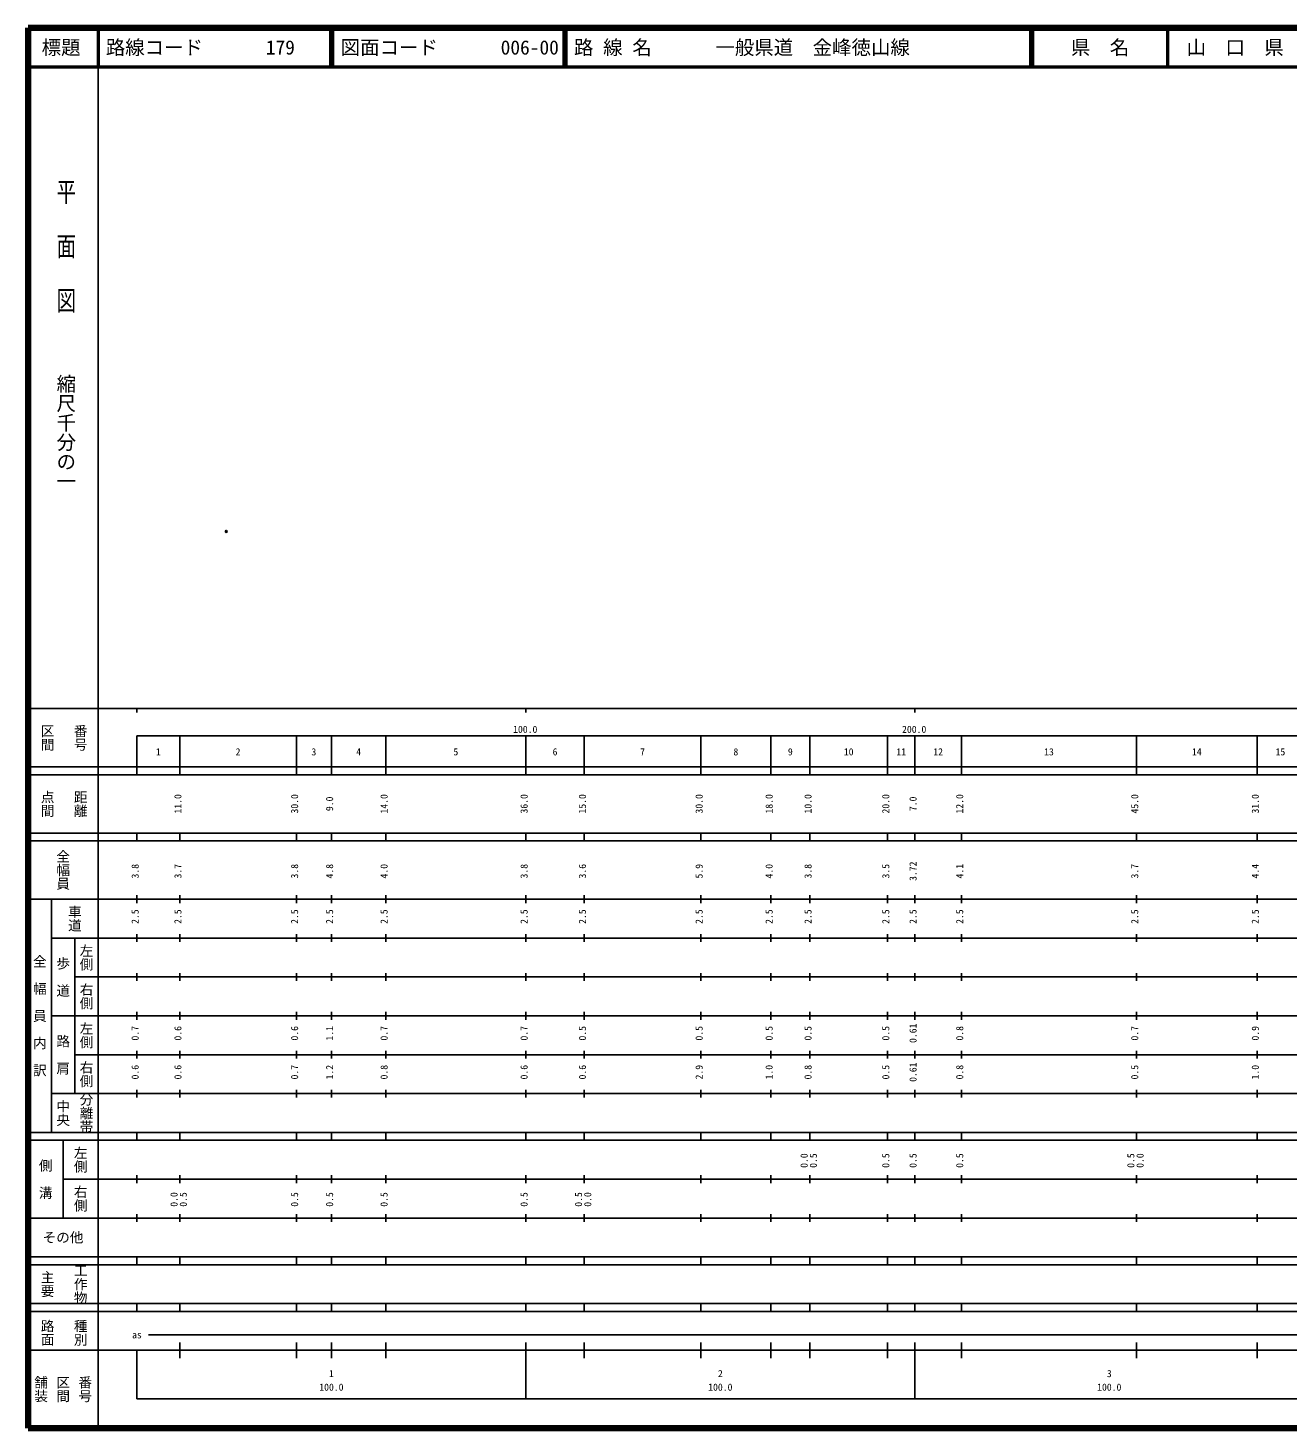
# Model space of a CAD drawing. Units: millimetres on the paper. Extents: x 40 to 680, y 20 to 380.
# Drawn here: x 40 to 364, y 20 to 380 of the extents above; entities that cross this region are included whole.
import ezdxf
from ezdxf.enums import TextEntityAlignment as Align

# ---------------------------------------------------------------- set-up
doc = ezdxf.new("R2010")
doc.units = ezdxf.units.MM
doc.header["$PDMODE"] = 32
doc.header["$PDSIZE"] = 0.5
doc.layers.add('M-OTRS', color=6, linetype='Continuous')
doc.layers.add('M-TTL-TXT', color=7, linetype='Continuous')
for name, color, linetype, lineweight in [('M-TTL', 2, 'Continuous', 140), ('M-TTL-BAND', 7, 'Continuous', 25), ('M-TTL-LINE', 7, 'Continuous', 50)]:
    doc.layers.add(name, color=color, linetype=linetype, lineweight=lineweight)
doc.styles.add('@ＭＳ ゴシック', font='')
doc.styles.add('ＭＳ ゴシック', font='')
doc.styles.get('@ＭＳ ゴシック').set_extended_font_data('@MS Gothic')
doc.styles.get('ＭＳ ゴシック').set_extended_font_data('MS Gothic')

msp = doc.modelspace()

# ---------------------------------------------------------------- linework, layer by layer
at = {"layer": 'M-OTRS'}
msp.add_point((90.986, 250.564), dxfattribs=at)
at = {"layer": 'M-TTL'}
for p, q in [((40, 380), (40, 20)), ((680, 380), (40, 380)), ((40, 20), (680, 20))]:
    msp.add_line(p, q, dxfattribs=at)
at = {"layer": 'M-TTL-BAND'}
for p, q in [((58, 370), (58, 20)), ((40, 205), (579, 205)), ((68, 205), (68, 204)), ((168, 205), (168, 204)), ((268, 205), (268, 204)), ((68, 198), (579, 198)), ((68, 198), (68, 188)), ((79, 188), (79, 198)), ((109, 188), (109, 198)), ((118, 188), (118, 198)), ((132, 188), (132, 198)), ((168, 188), (168, 198)), ((183, 188), (183, 198)), ((213, 188), (213, 198)), ((231, 188), (231, 198)), ((241, 188), (241, 198)), ((261, 188), (261, 198)), ((268, 188), (268, 198)), ((280, 188), (280, 198)), ((325, 188), (325, 198)), ((356, 188), (356, 198)), ((40, 190), (579, 190)), ((40, 188), (579, 188)), ((40, 173), (579, 173)), ((68, 171), (68, 173)), ((79, 171), (79, 173)), ((109, 171), (109, 173)), ((118, 171), (118, 173)), ((132, 171), (132, 173)), ((168, 171), (168, 173)), ((183, 171), (183, 173)), ((213, 171), (213, 173)), ((231, 171), (231, 173)), ((241, 171), (241, 173)), ((261, 171), (261, 173)), ((268, 171), (268, 173)), ((280, 171), (280, 173)), ((325, 171), (325, 173)), ((356, 171), (356, 173)), ((40, 171), (579, 171)), ((40, 156), (579, 156)), ((46, 96), (46, 156)), ((68, 155), (68, 157)), ((79, 155), (79, 157)), ((109, 155), (109, 157)), ((118, 155), (118, 157)), ((132, 155), (132, 157)), ((168, 155), (168, 157)), ((183, 155), (183, 157)), ((213, 155), (213, 157)), ((231, 155), (231, 157)), ((241, 155), (241, 157)), ((261, 155), (261, 157)), ((268, 155), (268, 157)), ((280, 155), (280, 157)), ((325, 155), (325, 157)), ((356, 155), (356, 157)), ((46, 146), (579, 146)), ((52, 146), (52, 106)), ((68, 145), (68, 147)), ((79, 145), (79, 147)), ((109, 145), (109, 147)), ((118, 145), (118, 147)), ((132, 145), (132, 147)), ((168, 145), (168, 147)), ((183, 145), (183, 147)), ((213, 145), (213, 147)), ((231, 145), (231, 147)), ((241, 145), (241, 147)), ((261, 145), (261, 147)), ((268, 145), (268, 147)), ((280, 145), (280, 147)), ((325, 145), (325, 147)), ((356, 145), (356, 147)), ((68, 135), (68, 137)), ((79, 135), (79, 137)), ((109, 135), (109, 137)), ((118, 135), (118, 137)), ((132, 135), (132, 137)), ((168, 135), (168, 137)), ((183, 135), (183, 137)), ((213, 135), (213, 137)), ((231, 135), (231, 137)), ((241, 135), (241, 137)), ((261, 135), (261, 137)), ((268, 135), (268, 137)), ((280, 135), (280, 137)), ((325, 135), (325, 137)), ((356, 135), (356, 137)), ((52, 136), (579, 136)), ((46, 126), (579, 126)), ((68, 125), (68, 127)), ((79, 125), (79, 127)), ((109, 125), (109, 127)), ((118, 125), (118, 127)), ((132, 125), (132, 127)), ((168, 125), (168, 127)), ((183, 125), (183, 127)), ((213, 125), (213, 127)), ((231, 125), (231, 127)), ((241, 125), (241, 127)), ((261, 125), (261, 127)), ((268, 125), (268, 127)), ((280, 125), (280, 127)), ((325, 125), (325, 127)), ((356, 125), (356, 127)), ((52, 116), (579, 116)), ((68, 115), (68, 117)), ((79, 115), (79, 117)), ((109, 115), (109, 117)), ((118, 115), (118, 117)), ((132, 115), (132, 117)), ((168, 115), (168, 117)), ((183, 115), (183, 117)), ((213, 115), (213, 117)), ((231, 115), (231, 117)), ((241, 115), (241, 117)), ((261, 115), (261, 117)), ((268, 115), (268, 117)), ((280, 115), (280, 117)), ((325, 115), (325, 117)), ((356, 115), (356, 117)), ((46, 106), (579, 106)), ((68, 105), (68, 107)), ((79, 105), (79, 107)), ((109, 105), (109, 107)), ((118, 105), (118, 107)), ((132, 105), (132, 107)), ((168, 105), (168, 107)), ((183, 105), (183, 107)), ((213, 105), (213, 107)), ((231, 105), (231, 107)), ((241, 105), (241, 107)), ((261, 105), (261, 107)), ((268, 105), (268, 107)), ((280, 105), (280, 107)), ((325, 105), (325, 107)), ((356, 105), (356, 107)), ((40, 96), (579, 96)), ((40, 94), (579, 94)), ((49, 94), (49, 74)), ((68, 94), (68, 96)), ((79, 94), (79, 96)), ((109, 94), (109, 96)), ((118, 94), (118, 96)), ((132, 94), (132, 96)), ((168, 94), (168, 96)), ((183, 94), (183, 96)), ((213, 94), (213, 96)), ((231, 94), (231, 96)), ((241, 94), (241, 96)), ((261, 94), (261, 96)), ((268, 94), (268, 96)), ((280, 94), (280, 96)), ((325, 94), (325, 96)), ((356, 94), (356, 96)), ((49, 84), (579, 84)), ((68, 83), (68, 85)), ((79, 83), (79, 85)), ((109, 83), (109, 85)), ((118, 83), (118, 85)), ((132, 83), (132, 85)), ((168, 83), (168, 85)), ((183, 83), (183, 85)), ((213, 83), (213, 85)), ((231, 83), (231, 85)), ((241, 83), (241, 85)), ((261, 83), (261, 85)), ((268, 83), (268, 85)), ((280, 83), (280, 85)), ((325, 83), (325, 85)), ((356, 83), (356, 85)), ((40, 74), (579, 74)), ((68, 73), (68, 75)), ((79, 73), (79, 75)), ((109, 73), (109, 75)), ((118, 73), (118, 75)), ((132, 73), (132, 75)), ((168, 73), (168, 75)), ((183, 73), (183, 75)), ((213, 73), (213, 75)), ((231, 73), (231, 75)), ((241, 73), (241, 75)), ((261, 73), (261, 75)), ((268, 73), (268, 75)), ((280, 73), (280, 75)), ((325, 73), (325, 75)), ((356, 73), (356, 75)), ((40, 64), (579, 64)), ((40, 62), (579, 62)), ((68, 62), (68, 64)), ((79, 62), (79, 64)), ((109, 62), (109, 64)), ((118, 62), (118, 64)), ((132, 62), (132, 64)), ((168, 62), (168, 64)), ((183, 62), (183, 64)), ((213, 62), (213, 64)), ((231, 62), (231, 64)), ((241, 62), (241, 64)), ((261, 62), (261, 64)), ((268, 62), (268, 64)), ((280, 62), (280, 64)), ((325, 62), (325, 64)), ((356, 62), (356, 64)), ((40, 52), (579, 52)), ((68, 50), (68, 52)), ((79, 50), (79, 52)), ((109, 50), (109, 52)), ((118, 50), (118, 52)), ((132, 50), (132, 52)), ((168, 50), (168, 52)), ((183, 50), (183, 52)), ((213, 50), (213, 52)), ((231, 50), (231, 52)), ((241, 50), (241, 52)), ((261, 50), (261, 52)), ((268, 50), (268, 52)), ((280, 50), (280, 52)), ((325, 50), (325, 52)), ((356, 50), (356, 52)), ((40, 50), (579, 50)), ((71, 44), (565, 44)), ((40, 40), (579, 40)), ((68, 40), (68, 27.5)), ((79, 38), (79, 42)), ((109, 38), (109, 42)), ((118, 38), (118, 42)), ((132, 38), (132, 42)), ((168, 27.5), (168, 42)), ((183, 38), (183, 42)), ((213, 38), (213, 42)), ((231, 38), (231, 42)), ((241, 38), (241, 42)), ((261, 38), (261, 42)), ((268, 27.5), (268, 42)), ((280, 38), (280, 42)), ((325, 38), (325, 42)), ((356, 38), (356, 42)), ((68, 27.5), (579, 27.5))]:
    msp.add_line(p, q, dxfattribs=at)
at = {"layer": 'M-TTL-LINE'}
for p, q in [((58, 380), (58, 370)), ((117.75, 380), (117.75, 370)), ((118.25, 380), (118.25, 370)), ((177.75, 380), (177.75, 370)), ((178.25, 380), (178.25, 370)), ((297.75, 380), (297.75, 370)), ((298.25, 380), (298.25, 370)), ((333, 380), (333, 370)), ((40, 370), (680, 370))]:
    msp.add_line(p, q, dxfattribs=at)

# ---------------------------------------------------------------- texts
at = {"layer": 'M-TTL-BAND', "style": '@ＭＳ ゴシック', "width": 1.4}
msp.add_text('平  面  図', height=3.666, rotation=270, dxfattribs=at).set_placement((49.777, 306.475), align=Align.MIDDLE_RIGHT)
at = {"layer": 'M-TTL-BAND', "style": '@ＭＳ ゴシック'}
msp.add_text('縮尺千分の一', height=3.666, rotation=270, dxfattribs=at).set_placement((49.777, 261.03), align=Align.MIDDLE_RIGHT)
for s, p in [('区間', (45, 197.5)), ('番号', (53.5, 197.5)), ('点間', (45, 180.5)), ('距離', (53.5, 180.5)), ('全幅員', (49, 163.5)), ('車道', (52, 151)), ('左側', (55, 141)), ('全\u3000幅\u3000員\u3000内\u3000訳', (43, 126)), ('歩\u3000道', (49, 136)), ('右側', (55, 131)), ('左側', (55, 121)), ('路\u3000肩', (49, 116)), ('右側', (55, 111)), ('分離帯', (55, 101)), ('中央', (49, 101)), ('左側', (53.5, 89)), ('側\u3000溝', (44.5, 84)), ('右側', (53.5, 79)), ('工作物', (53.5, 57)), ('主要', (45, 57)), ('路面', (45, 44.5)), ('種別', (53.5, 44.5)), ('舗装', (43.333, 30)), ('区間', (49, 30)), ('番号', (54.667, 30))]:
    msp.add_text(s, height=2.566, rotation=270, dxfattribs=at).set_placement(p, align=Align.MIDDLE_CENTER)
at = {"layer": 'M-TTL-BAND', "style": 'ＭＳ ゴシック'}
for s, p in [('100.0', (167.844, 198.195)), ('200.0', (267.844, 198.195)), ('1', (73.5, 192.405)), ('2', (94, 192.405)), ('3', (113.5, 192.405)), ('4', (125, 192.405)), ('5', (150, 192.405)), ('6', (175.5, 192.405)), ('7', (198, 192.405)), ('8', (222, 192.405)), ('9', (236, 192.405)), ('10', (251, 192.405)), ('11', (264.5, 192.405)), ('12', (274, 192.405)), ('13', (302.5, 192.405)), ('14', (340.5, 192.405)), ('15', (362, 192.405)), ('as', (68, 42.5)), ('1', (118, 32.523)), ('2', (218, 32.523)), ('3', (318, 32.523)), ('100.0', (118, 29.033)), ('100.0', (218, 29.033)), ('100.0', (318, 29.033))]:
    msp.add_text(s, height=1.833, dxfattribs=at).set_placement(p, align=Align.BOTTOM_CENTER)
for s, p in [('11.0', (80, 180.5)), ('30.0', (110, 180.5)), ('9.0', (119, 180.5)), ('14.0', (133, 180.5)), ('36.0', (169, 180.5)), ('15.0', (184, 180.5)), ('30.0', (214, 180.5)), ('18.0', (232, 180.5)), ('10.0', (242, 180.5)), ('20.0', (262, 180.5)), ('7.0', (269, 180.5)), ('12.0', (281, 180.5)), ('45.0', (326, 180.5)), ('31.0', (357, 180.5)), ('3.8', (69, 163.174)), ('3.7', (80, 163.174)), ('3.8', (110, 163.174)), ('4.8', (119, 163.174)), ('4.0', (133, 163.174)), ('3.8', (169, 163.174)), ('3.6', (184, 163.174)), ('5.9', (214, 163.174)), ('4.0', (232, 163.174)), ('3.8', (242, 163.174)), ('3.5', (262, 163.174)), ('3.72', (269, 163.174)), ('4.1', (281, 163.174)), ('3.7', (326, 163.174)), ('4.4', (357, 163.174)), ('2.5', (69, 151.5)), ('2.5', (80, 151.5)), ('2.5', (110, 151.5)), ('2.5', (119, 151.5)), ('2.5', (133, 151.5)), ('2.5', (169, 151.5)), ('2.5', (184, 151.5)), ('2.5', (214, 151.5)), ('2.5', (232, 151.5)), ('2.5', (242, 151.5)), ('2.5', (262, 151.5)), ('2.5', (269, 151.5)), ('2.5', (281, 151.5)), ('2.5', (326, 151.5)), ('2.5', (357, 151.5)), ('0.7', (69, 121.5)), ('0.6', (80, 121.5)), ('0.6', (110, 121.5)), ('1.1', (119, 121.5)), ('0.7', (133, 121.5)), ('0.7', (169, 121.5)), ('0.5', (184, 121.5)), ('0.5', (214, 121.5)), ('0.5', (232, 121.5)), ('0.5', (242, 121.5)), ('0.5', (262, 121.5)), ('0.61', (269, 121.5)), ('0.8', (281, 121.5)), ('0.7', (326, 121.5)), ('0.9', (357, 121.5)), ('0.6', (69, 111.5)), ('0.6', (80, 111.5)), ('0.7', (110, 111.5)), ('1.2', (119, 111.5)), ('0.8', (133, 111.5)), ('0.6', (169, 111.5)), ('0.6', (184, 111.5)), ('2.9', (214, 111.5)), ('1.0', (232, 111.5)), ('0.8', (242, 111.5)), ('0.5', (262, 111.5)), ('0.61', (269, 111.5)), ('0.8', (281, 111.5)), ('0.5', (326, 111.5)), ('1.0', (357, 111.5)), ('0.0', (241, 88.764)), ('0.5', (243.37, 88.764)), ('0.5', (262, 88.764)), ('0.5', (269, 88.764)), ('0.5', (281, 88.764)), ('0.5', (325, 88.764)), ('0.0', (327.37, 88.764)), ('0.0', (79, 78.764)), ('0.5', (81.37, 78.764)), ('0.5', (110, 78.764)), ('0.5', (119, 78.764)), ('0.5', (133, 78.764)), ('0.5', (169, 78.764)), ('0.5', (183, 78.764)), ('0.0', (185.37, 78.764))]:
    msp.add_text(s, height=1.833, rotation=90, dxfattribs=at).set_placement(p, align=Align.BOTTOM_CENTER)
msp.add_text('その他', height=2.566, dxfattribs=at).set_placement((49, 69), align=Align.MIDDLE_CENTER)
at = {"layer": 'M-TTL-TXT', "style": 'ＭＳ ゴシック'}
for s, p in [('標題', (48.5, 375)), ('県\u3000名', (315.625, 375)), ('山\u3000口\u3000県', (350.375, 375))]:
    msp.add_text(s, height=3.666, dxfattribs=at).set_placement(p, align=Align.MIDDLE_CENTER)
for s, p in [('路線コード', (60, 375)), ('179', (101.142, 375)), ('図面コード', (120.38, 375)), ('006-00', (161.521, 375)), ('路 線 名', (180.38, 375)), ('一般県道\u3000金峰徳山線', (216.734, 375))]:
    msp.add_text(s, height=3.666, dxfattribs=at).set_placement(p, align=Align.MIDDLE_LEFT)

doc.saveas('drawing.dxf')
